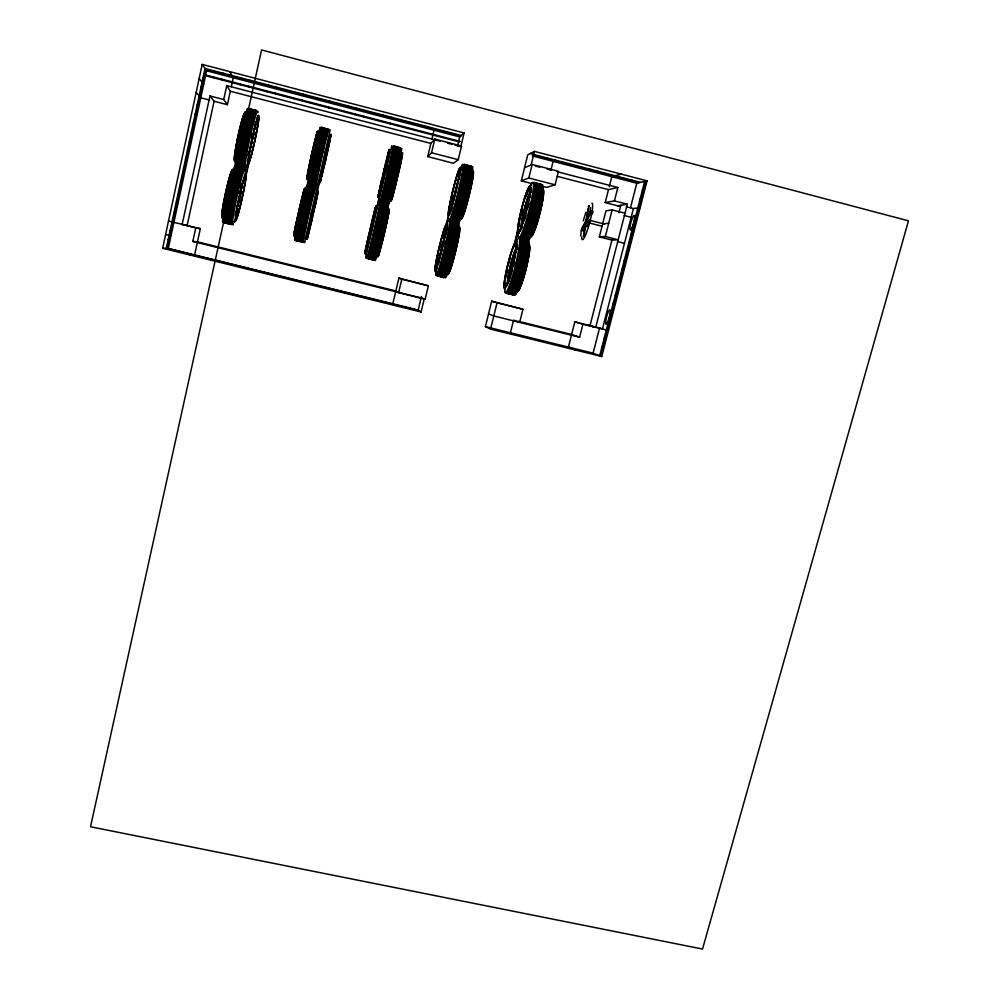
<?xml version="1.0" encoding="UTF-8"?>
<svg xmlns="http://www.w3.org/2000/svg" width="999" height="999" viewBox="0 0 999 999"><rect width="100%" height="100%" fill="white"/><g stroke="black" fill="none" stroke-linecap="round" stroke-linejoin="round"><path stroke-width="1.5" d="M380.107 203.634L380.119 202.909M378.509 253.946L378.509 254.683L382.929 238.524M378.796 201.286L378.783 201.998L391.933 145.829L391.433 147.278M378.933 198.764L378.946 198.139M337.512 110.127L337.537 109.403M338.848 104.271L338.886 103.496M580.731 235.901L581.418 229.483M299.138 240.172L299.076 241.171L299.438 240.284M300.137 241.433L300.2 240.434M304.158 191.009L304.22 190.047L303.359 192.557M366.071 251.748L366.121 251.011M365.759 257.018L365.696 257.979L378.696 202.385L378.271 203.559M365.896 253.933L365.834 254.782L366.171 253.946M307.155 177.148L307.23 176.136M302.56 242.382L303.221 238.224M302.934 242.482L303.596 238.324M306.468 238.062L306.381 238.936L306.668 238.174M311.613 186.776L311.813 185.19L310.689 188.699M317.02 134.303L317.232 131.88L311.651 153.684L306.968 177.785M346.291 112.425L346.353 111.701M307.605 237.325L307.517 238.162L315.534 203.796M307.692 236.139L307.605 236.938L308.429 234.166M312.749 186.726L313.087 183.804M347.627 106.556L347.702 105.807M314.31 184.116L311.9 193.544M314.485 185.802L314.697 184.216M315.397 186.039L316.183 181.331M315.771 186.139L316.558 181.431M317.17 192.095L317.307 191.034M324.5 130.095L324.687 128.571L318.019 155.032L311.9 184.803L312.2 184.166M317.857 193.294L318.069 191.059L315.921 199.3M319.368 181.456L319.48 182.018M325.637 130.057L325.836 128.521L324.825 131.556M320.604 179.545L320.379 181.781L321.166 179.221M328.072 131.019L328.346 129.171L326.311 136.314M328.459 131.119L328.733 129.271L326.698 136.413M330.095 135.464L330.07 134.528M325.387 157.293L330.507 136.576L329.807 138.749M330.781 136.663L331.044 134.191L327.934 146.329M355.045 114.71L355.169 113.998M587.437 226.573L588.411 220.667M589.398 214.76L590.621 207.38M592.469 213.861L592.931 211.051M303.821 192.345L304.245 189.835M356.393 108.854L356.518 108.117M583.354 236.563L588.024 208.554M584.203 234.977L589.123 205.457L588.274 207.08M316.633 135.852L317.108 133.129L316.358 135.265M299.625 237.325L299.001 241.496L299.375 240.597M379.657 206.219L380.194 202.585L379.745 203.771M380.482 203.734L367.932 257.355M300.699 237.6L300.062 241.758L300.424 240.859M388.411 153.896L388.798 150.399L387.637 155.245M301.723 241.146L303.209 233.479M313.012 184.116L313.649 180.694M378.796 196.091L379.17 194.018M314.235 184.428L315.834 176.236M314.623 184.528L316.221 176.323M365.734 251.935L366.146 249.688M365.834 248.539L365.384 251.398L365.671 250.649M308.104 233.903L307.068 239.285L309.278 230.794M316.97 196.728L317.532 193.419L316.758 195.954M317.395 195.779L317.944 192.12M321.066 177.098L319.93 182.917L325.761 160.002M294.305 231.531L304.308 188.811M329.845 140.31L330.869 135.489L330.232 137.712M295.192 228.197L293.893 234.753L294.205 234.041M401.086 160.564L401.71 157.33M307.642 173.664L308.129 171.166M299.563 237.612L300.524 232.804M300.637 237.874L301.598 233.079M302.822 233.391L301.273 242.058L301.636 241.159M313.586 180.969L314.61 175.911M303.147 238.511L304.133 233.716M303.534 238.599L304.508 233.803M393.007 149.213L381.581 198.002M316.109 181.618L317.145 176.561M316.496 181.706L317.532 176.661M307.18 234.315L307.704 231.718M378.783 210.514L379.732 205.931M307.617 235.939L308.828 230.369M308.042 234.965L309.84 226.398M320.155 177.397L320.716 174.663M316.121 198.114L316.633 195.592M374.425 214.123L375.499 208.142L375.174 209.028M379.52 189.573L378.484 195.342L378.833 194.393M388.486 152.772L386.8 161.501M387.749 157.13L389.26 149.263L378.034 196.478L381.618 183.629M295.417 227.01L296.141 223.551M308.366 169.917L309.116 166.321M308.753 170.866L309.278 168.344M316.233 200.324L317.445 194.743M320.579 179.108L321.828 173.351M329.058 144.106L330.319 138.349M330.257 139.373L327.098 154.046M366.146 245.929L364.935 252.522L365.234 251.736M300.462 233.042L301.76 226.923M301.536 233.304L302.834 227.185M314.548 176.136L315.896 169.805M302.772 233.616L305.569 220.642M303.147 233.716L304.458 227.597M315.784 176.448L317.133 170.117M304.071 233.941L310.227 206.219M316.171 176.548L317.52 170.217M304.458 234.041L305.756 227.922M317.095 176.786L318.444 170.454M317.47 176.885L318.831 170.554M387.075 220.454L388.661 211.476L388.286 212.362M400.774 162.025L392.045 197.765M308.416 232.018L309.815 225.774M189.872 254.995L194.618 254.92L200.337 228.709L195.779 227.872L192.819 241.446L424.263 298.751L421.091 311.975L162.65 248.276L202.198 64.411L464.098 132.967L460.814 146.603L461.526 146.016L434.815 139.048L430.869 143.431L427.747 156.606L453.409 163.262L458.241 159.69L461.526 146.016M205.02 68.494L166.271 248.364L419.23 310.739L167.12 248.401L205.682 69.455L460.639 136.101M162.65 248.276L168.294 248.426L206.606 70.792L202.198 64.411M296.378 222.39L301.061 201.661M309.365 165.122L313.174 148.077M321.441 174.962L322.864 168.581M316.633 198.726L311.451 221.915M321.815 174.213L324.063 163.099M315.572 204.395L316.608 199.575M328.147 145.679L328.683 143.182M328.034 148.851L329.445 142.557M377.56 216.234L378.846 210.277M195.779 227.872L182.155 224.488L209.965 95.966L223.726 99.538L227.385 104.695L230.319 91.246L226.761 85.602L223.726 99.538M209.965 95.966L214.098 101.249L187.163 225.424L182.155 224.488M301.723 227.085L306.606 205.307M366.109 246.79L373.951 213.262M367.495 240.759L364.835 253.721L366.296 248.476M373.451 218.581L376.049 205.782L374.525 211.326M374.712 215.759L375.212 213.411M388.199 155.332L384.303 172.427M231.306 86.751L233.267 77.76L229.795 71.641M302.797 227.347L307.68 205.582M315.859 169.955L317.432 162.762M304.021 227.66L308.916 205.894M304.408 227.76L305.956 220.742M317.095 170.267L318.669 163.087M317.482 170.367L319.056 163.187M305.332 227.984L306.855 221.054M305.719 228.084L307.267 221.066M318.406 170.604L323.376 148.514M318.793 170.704L323.763 148.614M223.664 222.065L90.534 826.772L702.522 949.05L908.466 220.829L261.563 49.95L248.476 109.353M309.515 226.923L310.989 220.417M322.577 169.68L326.835 150.787M328.309 147.815L324.163 166.196M386.763 221.94L384.278 232.854M311.713 157.705L312.287 155.145M317.407 162.837L320.816 147.852M318.644 163.149L322.065 148.164M305.931 220.816L309.303 205.994M319.031 163.249L322.452 148.264M372.265 223.826L373.788 217.345M385.614 166.733L386.788 160.802M372.952 223.639L374.2 218.107M377.597 216.059L370.954 244.455M307.242 221.141L312.225 199.5M324.051 159.528L324.625 156.955M310.814 220.991L313.374 209.94M311.089 220.754L317.982 192.283M324.176 163.386L326.348 153.858M325.587 160.027L326.998 153.771M367.17 241.92L368.643 235.627M380.132 186.501L382.892 174.613M381.606 180.145L377.934 197.702L379.495 192.008M308.529 213.624L311.85 199.4M325.062 152.847L325.674 150.225M311.039 214.323L311.638 211.713M312.287 214.698L313.711 208.329M363.798 116.995L363.961 116.296M365.147 111.139L365.322 110.414M368.456 236.251L369.917 230.12M368.107 241.633L375.599 206.918L373.601 214.011M384.165 172.315L385.552 166.309M371.016 229.458L372.477 223.164M372.615 225.899L373.189 223.401M385.602 172.577L387.113 166.046M310.102 227.597L311.551 221.266M306.593 205.407L308.216 198.489M320.804 147.964L322.427 141.059M307.667 205.682L309.303 198.751M322.04 148.277L323.664 141.383M308.903 205.994L310.539 199.063M322.427 148.376L324.051 141.483M309.29 206.081L310.914 199.163M323.364 148.614L324.987 141.721M323.751 148.714L325.374 141.821M313.062 208.516L314.373 202.972M326.698 151.561L329.383 140.135M313.599 209.003L315.085 202.485M322.39 171.066L323.651 165.684M322.827 171.853L324.288 165.459M369.867 230.157L372.702 218.269M382.817 174.725L384.29 168.506M382.717 178.396L384.94 169.143M369.393 235.427L370.804 229.433M382.867 178.709L384.378 172.303M313.486 146.766L314.111 144.156M383.266 237.1L383.941 234.266M392.794 303.783L398.901 278.097L428.371 285.814L425.149 299.2L398.626 292.632L395.841 290.959L197.465 241.82L192.819 241.446M431.918 139.023L434.003 130.22M427.747 156.606L431.556 152.76L434.815 139.048M398.626 292.632L401.823 279.208L398.901 278.097M421.091 311.975L418.194 310.04L421.453 296.478M457.617 145.717L459.727 136.938L464.098 132.967M314.835 203.746L316.283 197.552M321.666 176.636L323.089 170.579M309.091 229.171L309.653 226.86M308.928 232.467L310.339 226.411M384.215 168.993L385.714 162.6M382.942 178.197L380.107 189.947M369.618 235.177L366.845 245.791M310.889 199.338L312.325 193.394M324.95 141.908L326.373 136.051M325.337 142.008L326.748 136.151M311.813 199.575L313.249 193.631M312.2 199.675L313.636 193.731M328.047 143.194L328.609 140.896M308.192 198.664L309.64 192.72M322.39 141.246L323.813 135.389M309.265 198.926L310.714 192.982M323.626 141.571L325.05 135.714M324.013 141.671L325.437 135.814M310.502 199.238L311.95 193.307M392.794 179.733L392.07 182.63L392.832 179.72M531.743 183.554L521.341 180.856L527.772 154.72L534.44 151.386L647.077 180.869L601.773 356.518L490.546 329.096L485.414 326.611L491.683 301.174L522.939 309.253L519.667 322.377L513.586 320.117L510.427 332.779M490.546 329.096L497.04 302.809L491.683 301.174M531.106 164.91L534.44 151.386M521.341 180.856L528.821 178.009L532.167 164.435L558.466 171.291L555.082 184.827L546.615 187.4L543.643 186.638M314.423 142.845L316.071 136.339M315.696 140.572L316.296 138.162M301.373 200.337L302.11 197.377M385.514 163.661L387 157.417M372.49 219.38L374.975 209.34M550.936 170.042L553.109 161.338M368.331 240.472L365.846 250.512M322.04 174.887L320.467 180.544M307.38 234.815L306.181 239.223M369.48 250.312L370.979 244.293M371.441 242.857L372.028 240.334M608.478 330.532L574.837 321.865L568.419 347.078L576.286 350.237M605.207 202.585L608.503 189.648L617.844 187.512L614.435 200.899L605.207 202.585L620.454 206.543M609.24 186.763L611.8 176.686L621.278 174.113M599.338 236.875L605.332 236.513L618.194 239.81L611.925 240.097L599.338 236.875L602.285 225.324M312.275 193.644L314.473 185.864M313.199 193.868L315.384 186.101M313.586 193.968L315.759 186.201M488.536 313.911L493.793 315.971L579.607 337.212L582.941 324.176L574.837 321.865M605.332 236.513L612.125 209.902L625.012 213.237M611.925 240.097L589.984 325.724L602.472 328.833L633.416 208.566L640.197 207.58M618.955 212.637L620.829 205.307M582.941 324.176L595.729 327.347L627.322 204.233L614.435 200.899M325 135.964L327.048 128.834M310.664 193.232L311.825 188.674M325.387 136.064L327.435 128.933M386.675 158.978L388.074 153.284M601.773 356.518L593.094 353.171L599.562 328.009M630.519 207.617L636.788 183.217L647.077 180.869M599.7 355.706L644.617 181.431M601.036 356.231L646.216 181.069M323.763 135.652L324.887 131.256M309.59 192.957L310.751 188.411M379.046 194.018L380.444 188.336M365.884 249.45L367.195 245.005M366.645 249.638L367.282 247.203M302.485 195.891L303.072 193.669M307.58 175.762L308.179 173.489M369.518 250.087L367.108 258.504M583.279 220.879L585.851 212.325M380.719 201.024L381.293 199.013M311.763 188.973L312.562 186.114M373.888 113.424L374.101 112.712M372.54 119.268L372.739 118.581M388.336 152.735L388.736 152.023M389.535 150.849L389.985 150.037M378.783 196.666L379.145 195.667M378.708 197.715L379.083 196.678M375.936 209.053L376.261 208.154M382.617 115.709L382.879 115.01M381.256 121.541L381.506 120.879M304.782 241.783L304.433 242.682L317.195 186.726M365.684 252.71L365.996 251.923M302.073 240.946L301.348 241.746M391.333 117.982L391.633 117.295M317.57 185.702L317.282 186.351L330.169 129.82M389.972 123.814L390.272 123.164M315.01 187.075L315.309 186.426M314.098 186.85L314.398 186.189M313.711 186.751L314.011 186.101M313.199 184.753L312.487 186.438M312.962 185.077L313.261 184.428M311.426 186.164L311.738 185.514M400.037 120.267L400.387 119.58M398.676 126.086L399.013 125.437M583.204 231.343L586.051 225.961M588.186 221.928L589.622 219.231M408.728 122.54L409.128 121.866M407.367 128.359L407.742 127.722M417.407 124.8L417.844 124.151M426.086 127.073L426.561 126.423M434.74 129.333L435.264 128.709M234.203 222.14L235.227 221.353A28.696 1.811 -77.6 0 0 237.687 212.987M537.674 156.244L538.723 155.757M524.55 167.807L532.167 164.435M546.178 158.466L547.265 157.992M554.67 160.689L555.794 160.227M563.149 162.899L564.31 162.45M571.615 165.122L572.827 164.673M580.069 167.333L581.318 166.895M588.511 169.53L589.81 169.118M596.94 171.741L598.276 171.328M605.369 173.938L606.743 173.551M622.177 178.334L623.626 177.959M630.556 180.532L632.055 180.17M642.332 190.285L643.918 189.96M640.059 199.113L641.633 198.838M617.694 205.819L627.322 204.233M612.125 209.902L605.968 210.851L602.647 223.876L608.728 223.227M635.514 216.733L637.062 216.558M373.614 250.699L374.75 250.599M633.254 225.524L634.777 225.387M630.993 234.303L632.504 234.216M201.773 257.13L202.435 257.118M628.733 243.069L630.232 243.019M626.473 251.81L627.971 251.81M184.053 252.759L184.803 252.759M175.175 250.574L175.974 250.587M624.225 260.552L625.699 260.589M621.977 269.268L623.438 269.355M168.182 239.51L169.018 239.573M619.73 277.972L621.191 278.109M165.559 234.703L171.129 235.302M617.494 286.663L618.93 286.838M170.092 230.644L170.916 230.757M615.259 295.342L616.683 295.567M613.024 304.008L614.435 304.27M168.494 221.091L200.337 228.709M610.789 312.662L612.2 312.962M168.294 248.426L418.194 310.04M485.414 326.611L593.094 353.171M608.566 321.303L609.964 321.641M401.823 279.208L428.371 285.814M497.04 302.809L522.939 309.253M518.044 321.216L571.615 334.49L579.607 337.212M173.926 212.862L174.725 213.062M591.108 220.654L604.557 224.113M590.397 223.252L602.347 226.323M617.507 241.521L624.475 243.319M431.556 152.76L458.241 159.69M528.821 178.009L555.082 184.827M626.423 206.756L633.416 208.566M209.653 100.1L200.774 97.802L196.179 92.383M214.098 101.249L227.385 104.695M624.163 215.559L631.156 217.357M226.761 85.602L440.159 141.209M447.54 143.132L451.96 144.293M454.92 145.055L459.34 146.216M535.464 166.046L539.822 167.183M547.09 169.081L551.448 170.217M557.255 171.728L617.844 187.512M230.319 91.246L430.869 143.431M557.38 176.348L608.503 189.648M205.032 68.494L461.288 135.514M530.157 153.521L640.471 182.367M533.429 155.132L638.935 182.717M206.606 70.792L459.727 136.938M532.242 155.894L636.788 183.217M587.212 324.937L595.729 327.347M175.836 203.946L176.636 204.196M604.12 338.536L605.494 338.961M601.91 347.128L603.271 347.602M177.76 195.017L178.559 195.317M179.695 186.076L180.469 186.413M181.618 177.123L182.392 177.51M424.263 298.751L425.149 299.2M183.554 168.157L184.315 168.581M185.489 159.166L186.239 159.64M187.425 150.162L188.174 150.687M189.373 141.146L190.097 141.721M191.308 132.118L192.033 132.742M436.188 272.627L435.714 271.478M504.982 284.303A28.072 3.072 -76 0 0 504.545 288.686L504.982 289.822M193.257 123.077L193.981 123.739M195.217 114.023L195.916 114.735M197.165 104.945L197.864 105.707M201.086 86.751L201.761 87.612M199.176 78.421L203.684 84.316M203.047 77.635L203.721 78.534M212.75 76.823L213.374 77.735M214.036 70.854L214.648 71.791M221.741 79.171L222.315 80.07M223.039 73.214L223.601 74.138M230.732 81.518L231.256 82.405M239.698 83.866L240.172 84.728M241.009 77.91L241.471 78.809M248.651 86.201L249.088 87.063M249.962 80.245L250.387 81.144M257.605 88.536L257.992 89.373M258.916 82.592L259.29 83.466M266.533 90.872L266.87 91.696M267.844 84.927L268.182 85.789M275.449 93.194L275.749 94.018M276.773 87.263L277.06 88.112M284.365 95.517L284.603 96.329M285.689 89.585L285.926 90.434M293.256 97.84L293.456 98.639M294.58 91.92L294.78 92.745M302.135 100.162L302.297 100.936M303.471 94.243L303.621 95.055M311.001 102.472L311.114 103.247M312.337 96.566L312.437 97.365M319.867 104.783L319.93 105.544M321.203 98.876L321.253 99.663M328.708 107.093L328.721 107.842M330.045 101.186L330.057 101.973M591.858 203.109A18.906 2.772 -75.3 0 1 589.934 221.703L588.598 226.473A18.906 2.772 -75.3 0 1 581.655 237.038M245.429 176.623A112.4 6.543 -77.6 0 1 245.929 174.313M246.191 173.152A112.4 6.543 -77.6 0 1 246.953 169.68M247.203 168.531A112.4 6.543 -77.6 0 1 248.501 162.75M245.329 179.083A113.212 6.556 -77.6 0 1 250.512 155.819M234.615 222.053A29.67 1.886 -77.6 0 0 235.489 219.28A23.676 1.486 -77.6 0 1 235.052 220.03M247.752 163.736A25.012 1.561 -77.7 0 1 247.228 164.211M257.642 121.878A23.951 1.498 -77.7 0 1 257.205 124.738M255.781 132.63A23.951 1.498 -77.7 0 1 255.207 135.552M247.615 163.237A23.951 1.498 -77.7 0 1 247.465 162.1M248.252 155.407A23.951 1.498 -77.7 0 1 248.651 152.972M257.48 116.821A23.951 1.498 -77.7 0 1 257.942 116.533M247.69 162.175A22.902 1.436 -77.7 0 1 247.54 161.076M257.118 117.795A22.902 1.436 -77.7 0 1 257.555 117.532M246.89 165.01A29.221 1.848 -77.7 0 1 249.313 141.171A29.221 1.848 -77.7 0 1 258.004 112.7M256.418 110.527A29.383 1.886 -77.8 0 0 248.576 137.088A29.383 1.886 -77.8 0 0 243.768 167.82A29.046 1.873 -77.6 0 0 235.752 195.192A29.046 1.873 -77.6 0 0 231.231 224.575M244.455 166.92A29.046 1.861 -77.8 0 1 243.756 164.173M243.881 162.912A29.046 1.861 -77.8 0 1 248.589 137.15A29.046 1.861 -77.8 0 1 254.807 113.424M255.781 111.176A29.046 1.861 -77.8 0 1 256.343 110.852M255.394 111.076A29.046 1.873 -77.8 0 1 256.094 112.375M244.068 166.821A29.046 1.873 -77.8 0 1 243.369 164.073M243.494 162.812A29.046 1.873 -77.8 0 1 248.202 137.05A29.046 1.873 -77.8 0 1 254.42 113.324M243.381 167.72A29.396 1.898 -77.8 0 1 249.026 133.267A29.396 1.898 -77.8 0 1 256.169 112.063M243.082 166.908A29.396 1.911 -77.8 0 1 246.441 140.484A29.396 1.911 -77.8 0 1 255.107 110.177M243.157 166.583A29.058 1.886 -77.8 0 1 244.98 147.79A29.058 1.886 -77.8 0 1 253.484 113.087M254.458 110.827A29.058 1.886 -77.8 0 1 255.032 110.514M242.769 166.496A29.058 1.898 -77.8 0 1 244.593 147.69A29.058 1.898 -77.8 0 1 253.097 112.987M254.071 110.727A29.058 1.898 -77.8 0 1 254.645 110.414M242.707 166.808A29.396 1.923 -77.8 0 1 246.865 136.626A29.396 1.923 -77.8 0 1 254.87 111.726M241.483 166.496A29.396 1.936 -77.8 0 1 244.792 140.06A29.396 1.936 -77.8 0 1 253.484 109.765M241.546 166.184A29.058 1.923 -77.8 0 1 244.817 140.047A29.058 1.923 -77.8 0 1 253.409 110.09M239.835 166.471A29.058 1.936 -77.8 0 1 244.518 136.064A29.058 1.936 -77.8 0 1 252.335 109.815M240.409 166.234A29.396 1.961 -77.8 0 1 243.694 139.773A29.396 1.961 -77.8 0 1 252.41 109.478M239.186 165.921A29.408 1.986 -77.8 0 1 242.445 139.46A29.408 1.986 -77.8 0 1 251.174 109.166M239.248 165.597A29.058 1.961 -77.8 0 1 240.984 146.778A29.058 1.961 -77.8 0 1 249.513 112.05M250.512 109.803A29.058 1.961 -77.8 0 1 251.099 109.49M238.873 165.497A29.058 1.973 -77.8 0 1 240.597 146.666A29.058 1.973 -77.8 0 1 249.126 111.95M250.112 109.703A29.058 1.973 -77.8 0 1 250.712 109.39M238.798 165.822A29.408 1.986 -77.8 0 1 242.857 135.589A29.408 1.986 -77.8 0 1 250.949 110.714M237.887 165.584A29.408 2.01 -77.8 0 1 241.109 139.111A29.408 2.01 -77.8 0 1 249.862 108.829M237.949 165.26A29.071 1.986 -77.8 0 1 237.3 165.822M237.287 161.226A29.071 1.986 -77.8 0 1 241.92 135.439A29.071 1.986 -77.8 0 1 248.189 111.713M249.188 109.465A29.071 1.986 -77.8 0 1 249.787 109.153M249.475 108.716A29.408 2.01 -77.8 0 0 241.521 135.277A29.071 1.998 -77.8 0 0 236.9 161.139M236.051 164.947A29.246 2.035 -77.8 0 1 239.211 138.611A29.246 2.035 -77.8 0 1 247.939 108.504M235.04 160.677A25.212 1.773 -77.8 0 1 237.725 137.949A25.212 1.773 -77.8 0 1 245.279 111.988M235.09 159.465A23.976 1.698 -77.8 0 1 237.65 137.837A23.976 1.698 -77.8 0 1 244.83 113.149M235.502 158.341A22.752 1.611 -77.8 0 1 235.252 152.685M235.464 151.286A22.752 1.611 -77.8 0 1 236.263 146.416M236.501 145.08A22.752 1.611 -77.8 0 1 238.224 136.451M238.549 134.977A22.752 1.611 -77.8 0 1 243.144 117.333M243.469 116.421A22.752 1.611 -77.8 0 1 244.256 114.66M235.314 160.102A23.976 1.686 -77.8 0 1 235.289 156.269M239.073 135.04A23.976 1.686 -77.8 0 1 240.122 130.432M235.24 161.164A25.037 1.761 -77.8 0 1 235.215 157.18M244.58 114.573A25.037 1.761 -77.8 0 1 245.454 112.625M247.802 111.613A29.071 1.998 -77.8 0 0 241.533 135.34A29.408 2.01 -77.8 0 0 236.85 166.059A29.058 2.01 -77.7 0 0 227.934 197.115A29.058 2.01 -77.7 0 0 225.05 222.028M248.801 109.366A29.071 1.998 -77.8 0 1 249.4 109.053M251.149 136.613A25.986 1.636 -77.7 0 1 251.76 133.941M255.519 121.828A19.218 1.224 -77.7 0 1 249.375 152.485M249.051 153.609A19.218 1.224 -77.7 0 1 248.202 156.319M249.388 151.673A18.032 1.149 -77.7 0 0 254.533 128.059A18.107 1.149 -77.7 0 1 248.314 155.345A18.032 1.149 -77.7 0 0 249.088 152.722M234.59 221.116A25.687 1.623 -77.6 0 1 234.003 221.828M245.279 173.814A23.676 1.486 -77.6 0 1 245.23 177.472M242.745 191.845A23.676 1.486 -77.6 0 1 242.133 194.793M241.483 197.777A23.676 1.486 -77.6 0 1 240.135 203.646M238.786 209.066A23.676 1.486 -77.6 0 1 238.137 211.501M237.525 213.686A23.676 1.486 -77.6 0 1 236.438 217.208M235.165 215.559A23.676 1.486 -77.6 0 1 235.552 212.874M233.404 223.951A28.871 1.836 -77.6 0 1 237.824 193.119A28.871 1.836 -77.6 0 1 245.267 171.678M230.844 224.475A29.046 1.886 -77.6 0 1 235.364 195.092A29.046 1.886 -77.6 0 1 243.369 167.782M230.607 223.426A29.046 1.898 -77.6 0 1 234.428 194.842A29.046 1.898 -77.6 0 1 242.645 168.906M229.995 223.926A28.709 1.886 -77.6 0 1 229.733 222.839M229.92 219.892A28.709 1.886 -77.6 0 1 236.114 187.637A28.709 1.886 -77.6 0 1 242.37 167.869M230.294 223.014A28.709 1.886 -77.6 0 1 229.358 222.74M229.533 219.805A28.709 1.886 -77.6 0 1 235.727 187.537A28.709 1.886 -77.6 0 1 241.983 167.77M230.232 223.326A29.046 1.911 -77.6 0 1 234.041 194.743A29.046 1.911 -77.6 0 1 242.27 168.806M229.008 223.027A29.046 1.936 -77.6 0 1 232.792 194.43A29.046 1.936 -77.6 0 1 241.046 168.494M228.384 223.526A28.721 1.911 -77.6 0 1 233.629 190.809A28.721 1.911 -77.6 0 1 240.971 168.806M228.009 222.44A28.721 1.936 -77.6 0 1 231.718 194.168A29.058 1.948 -77.6 0 1 239.972 168.219M239.897 168.531A28.721 1.936 -77.6 0 0 231.718 194.168A29.058 1.948 -77.6 0 0 227.947 222.752M226.024 223.277A29.058 1.973 -77.7 0 1 231.281 190.16A29.058 1.973 -77.7 0 1 238.749 167.907M226.099 222.952A28.721 1.948 -77.7 0 1 225.811 221.853M225.974 218.906A28.721 1.948 -77.7 0 1 232.13 186.638A28.721 1.948 -77.7 0 1 238.449 166.87M226.398 222.04A28.721 1.961 -77.7 0 1 225.424 221.766M225.587 218.818A28.721 1.961 -77.7 0 1 231.743 186.538A28.721 1.961 -77.7 0 1 238.062 166.771M226.336 222.352A29.058 1.986 -77.7 0 1 230.057 193.731A29.058 1.986 -77.7 0 1 238.361 167.807M225.424 222.128A29.058 1.998 -77.7 0 1 229.121 193.506A29.058 1.998 -77.7 0 1 237.45 167.582M225.487 221.815A28.721 1.973 -77.7 0 1 227.597 200.824A28.721 1.973 -77.7 0 1 236.488 167.108M225.112 221.716A28.721 1.986 -77.7 0 1 227.21 200.724A28.721 1.986 -77.7 0 1 236.101 167.008M223.601 221.503A28.896 2.023 -77.7 0 1 226.436 196.716A28.896 2.023 -77.7 0 1 235.314 165.896M222.577 217.32A24.913 1.773 -77.7 0 1 225.674 192.745A24.913 1.773 -77.7 0 1 232.867 170.517M222.04 216.771A23.701 1.686 -77.7 0 1 225.562 192.757A23.701 1.686 -77.7 0 1 232.218 170.504M231.606 172.203A22.477 1.598 -77.7 0 1 232.33 172.777M222.477 211.363A22.477 1.598 -77.7 0 1 223.164 206.568M223.576 204.108A22.477 1.598 -77.7 0 1 224.325 200.087M224.6 198.689A22.477 1.598 -77.7 0 1 227.135 187.175M227.472 185.802A22.477 1.598 -77.7 0 1 228.134 183.142M228.459 181.893A22.477 1.598 -77.7 0 1 230.781 174.151M231.231 220.23A28.709 1.861 -77.6 0 1 236.601 191.558A28.709 1.861 -77.6 0 1 243.057 168.781M230.844 220.13A28.709 1.861 -77.6 0 1 236.214 191.458A28.709 1.861 -77.6 0 1 242.67 168.681M225.05 199.113A23.701 1.673 -77.7 0 1 226.336 193.007M227.722 186.963A23.701 1.673 -77.7 0 1 229.121 181.393M245.342 172.752A24.713 1.561 -77.6 0 1 245.292 176.586M239.136 193.519A24.713 1.561 -77.6 0 1 239.723 190.984M240.384 188.249A24.713 1.561 -77.6 0 1 241.471 183.953M232.792 170.217A24.738 1.748 -77.7 0 1 233.366 169.718M233.441 169.393A25.712 1.811 -77.7 0 1 234.028 168.881M237.487 212.924A22.627 1.424 -77.6 0 1 236.438 216.284M244.405 175.275A22.627 1.424 -77.6 0 1 244.892 174.8M242.757 180.944A18.993 1.211 -77.6 0 1 236.576 210.052M241.995 184.79A17.82 1.136 -77.6 0 1 236.601 209.191M242.045 184.753A17.895 1.149 -77.6 0 1 236.626 209.266M317.232 189.985A111.788 1.848 -77.2 0 1 317.757 187.687M318.544 184.253A111.788 1.848 -77.2 0 1 319.33 180.807M307.667 185.09A112.687 2.522 -77.2 0 1 308.192 182.767M317.42 191.246A112.587 1.823 -77.2 0 1 319.792 180.831M312.138 184.478A29.221 0.624 -77.3 0 1 318.044 154.92A29.221 0.624 -77.3 0 1 324.575 129.783M323.539 127.922A29.221 0.649 -77.3 0 0 316.795 154.62A29.221 0.649 -77.3 0 0 310.602 184.827A28.884 0.649 -77.2 0 0 302.847 215.984A28.884 0.649 -77.2 0 0 298.164 240.297M310.227 184.728A29.221 0.662 -77.3 0 1 316.408 154.52A28.884 0.649 -77.3 0 1 322.14 130.857M323.164 127.822A29.221 0.662 -77.3 0 0 316.408 154.52A28.884 0.649 -77.3 0 0 310.964 180.007M310.377 181.331A29.233 0.674 -77.3 0 1 314.648 157.954A29.233 0.674 -77.3 0 1 322.065 129.133M309.702 183.529A28.896 0.662 -77.3 0 1 309.815 181.006M310.04 179.77A28.896 0.662 -77.3 0 1 317.145 147.065A28.896 0.662 -77.3 0 1 322.165 127.922M310.052 180.956A28.896 0.674 -77.3 0 1 309.116 182.792M309.665 179.67A28.896 0.674 -77.3 0 1 316.758 146.965A28.896 0.674 -77.3 0 1 321.79 127.822M309.99 181.244A29.233 0.674 -77.3 0 1 314.26 157.854A29.233 0.674 -77.3 0 1 321.69 129.033M307.829 183.217A29.058 0.699 -77.3 0 1 313.599 153.784A29.058 0.699 -77.3 0 1 320.179 128.809M306.905 178.983A25.062 0.637 -77.3 0 1 311.838 153.596A25.062 0.637 -77.3 0 1 317.545 132.043M311.351 180.107A28.884 0.637 -77.3 0 1 316.795 154.67A28.884 0.637 -77.3 0 1 322.515 130.956M323.201 128.646A28.884 0.637 -77.3 0 1 323.464 128.259M322.827 128.546A28.884 0.649 -77.3 0 1 323.089 128.159M298.239 239.985A28.546 0.637 -77.2 0 1 297.927 239.872M298.414 237.025A28.546 0.637 -77.2 0 1 303.684 212.362A28.546 0.637 -77.2 0 1 309.465 188.386M310.202 185.851A28.546 0.637 -77.2 0 1 310.514 185.202M297.852 239.885A28.546 0.649 -77.2 0 1 297.54 239.772M298.027 236.925A28.546 0.649 -77.2 0 1 303.296 212.263A28.546 0.649 -77.2 0 1 309.078 188.287M309.815 185.752A28.546 0.649 -77.2 0 1 310.14 185.115M297.789 240.197A28.884 0.649 -77.2 0 1 302.472 215.884A28.884 0.649 -77.2 0 1 310.214 184.79M296.878 239.972A28.884 0.674 -77.2 0 1 302.372 211.963A28.559 0.662 -77.2 0 1 308.167 188.049M309.19 185.826A28.884 0.674 -77.2 0 0 302.372 211.963A28.559 0.662 -77.2 0 0 297.115 236.701M296.953 239.66A28.559 0.662 -77.2 0 1 296.628 239.548A28.559 0.674 -77.2 0 1 296.253 239.448M308.903 185.527A28.559 0.662 -77.2 0 1 309.228 184.877M296.728 236.601A28.559 0.674 -77.2 0 1 301.973 211.938A28.559 0.674 -77.2 0 1 307.779 187.962M308.516 185.427A28.559 0.674 -77.2 0 1 308.841 184.778M296.503 239.885A28.884 0.674 -77.2 0 1 301.985 211.875A28.884 0.674 -77.2 0 1 308.816 185.727M295.08 239.36A28.721 0.699 -77.2 0 1 300.499 211.501A28.721 0.699 -77.2 0 1 307.305 185.514M294.143 235.215A24.763 0.637 -77.2 0 1 298.776 211.176A24.763 0.637 -77.2 0 1 304.683 188.749M294.817 237.038A25.562 0.637 -77.2 0 1 294.855 236.114M299.95 211.526A25.562 0.637 -77.2 0 1 301.161 206.269M305.831 187.787A25.562 0.637 -77.2 0 1 306.131 187.2M373.926 250.262A1.761 1.061 16 0 1 374.8 250.337M379.008 199.65A111.276 2.135 -76.8 0 1 378.471 201.923M378.209 203.072A111.276 2.135 -76.8 0 1 377.672 205.357M378.633 199.488A112.075 2.123 -76.8 0 1 377.297 205.245M388.798 203.284A111.988 2.81 -76.7 0 1 388.249 205.594M400.562 159.815A24.713 0.674 -76.7 0 1 400.05 162.238M390.422 200.699A24.713 0.674 -76.7 0 1 390.384 200.087M401.935 155.07A23.664 0.662 -76.7 0 1 397.927 175.787A23.664 0.662 -76.7 0 1 391.521 199.338M392.045 196.254A23.664 0.662 -76.7 0 1 392.52 193.806A23.664 0.649 -76.7 0 1 391.97 196.254M402.01 153.896A24.888 0.687 -76.7 0 1 397.053 178.821A24.888 0.687 -76.7 0 1 391.421 198.239M401.099 149.775A28.871 0.774 -76.7 0 1 396.178 175A28.871 0.774 -76.7 0 1 388.424 203.734M400.212 147.802A29.046 0.749 -76.7 0 1 393.831 178.309A29.046 0.749 -76.7 0 1 386.938 203.521M399.85 150.986A28.709 0.737 -76.7 0 1 394.106 177.135A28.709 0.737 -76.7 0 1 387.762 201.948M387.512 202.747A28.709 0.737 -76.7 0 1 387.013 203.209M400.137 148.127A28.709 0.737 -76.7 0 1 400.224 148.601M399.762 148.027A28.709 0.737 -76.7 0 1 395.429 169.73A28.709 0.737 -76.7 0 1 387.387 201.848M387.137 202.66A28.709 0.737 -76.7 0 1 386.638 203.109M399.837 147.702A29.046 0.737 -76.7 0 1 393.444 178.209A29.046 0.737 -76.7 0 1 386.563 203.421M398.401 148.913A29.046 0.724 -76.7 0 1 394.255 170.629A29.046 0.724 -76.7 0 1 385.689 203.921M398.027 148.814A29.046 0.724 -76.7 0 1 393.868 170.529A29.046 0.724 -76.7 0 1 385.314 203.833A28.709 0.712 -76.8 0 1 378.721 235.09A28.709 0.712 -76.8 0 1 372.227 258.791M397.352 147.053A29.046 0.699 -76.7 0 1 390.921 177.56A29.046 0.699 -76.7 0 1 384.103 202.797M397.277 147.39A28.709 0.687 -76.7 0 1 390.921 177.547A28.709 0.687 -76.7 0 1 384.178 202.485M396.216 147.115A28.709 0.674 -76.7 0 1 389.847 177.26A29.046 0.674 -76.7 0 1 383.054 202.535M383.129 202.21A28.709 0.674 -76.7 0 0 389.847 177.26A29.046 0.674 -76.7 0 0 396.291 146.778M394.568 147.927A29.046 0.662 -76.7 0 1 390.347 169.618A29.046 0.662 -76.7 0 1 381.855 202.947M394.193 147.827A29.058 0.649 -76.7 0 1 389.96 169.518A29.058 0.649 -76.7 0 1 381.481 202.859A28.721 0.649 -76.8 0 1 374.837 234.103A28.721 0.649 -76.8 0 1 368.431 257.842M393.806 146.141A29.058 0.637 -76.8 0 1 388.186 172.964A28.721 0.624 -76.8 0 1 381.968 198.102M393.381 149.313A28.721 0.624 -76.8 0 1 388.161 173.014A29.058 0.637 -76.8 0 1 380.582 202.622A28.721 0.624 -76.8 0 1 374.775 230.245A28.721 0.624 -76.8 0 1 367.482 258.591M381.63 199.3A28.721 0.624 -76.8 0 1 381.094 201.124M393.431 146.041A29.058 0.624 -76.8 0 1 387.799 172.864A29.058 0.624 -76.8 0 1 380.207 202.535M396.566 178.097A23.664 0.649 -76.7 0 1 395.991 180.532M395.691 181.731A23.664 0.649 -76.7 0 1 394.98 184.653M394.28 187.45A23.664 0.649 -76.7 0 1 393.007 192.395M398.564 150.649A28.709 0.712 -76.7 0 1 393.381 174.35A28.709 0.712 -76.7 0 1 387.125 199.413M398.863 147.79A28.709 0.712 -76.7 0 1 398.938 148.277M398.176 150.549A28.709 0.712 -76.7 0 1 392.994 174.251A28.709 0.712 -76.7 0 1 386.738 199.313M398.476 147.702A28.709 0.712 -76.7 0 1 398.564 148.177M394.68 149.65A28.721 0.649 -76.7 0 1 389.473 173.351A28.721 0.649 -76.7 0 1 383.254 198.426M395.005 146.803A28.721 0.649 -76.7 0 1 395.067 147.278M394.305 149.55A28.721 0.637 -76.7 0 1 389.086 173.252A28.721 0.637 -76.7 0 1 382.879 198.326M394.63 146.703A28.721 0.637 -76.7 0 1 394.692 147.178M388.474 209.765A24.426 0.674 -76.7 0 1 388.112 212M380.681 244.705A24.426 0.674 -76.7 0 1 380.02 247.327M377.634 255.869A24.426 0.674 -76.7 0 1 377.285 255.844M387.987 213.699A23.402 0.662 -76.7 0 1 387.799 218.169A23.402 0.662 -76.7 0 1 380.881 247.59A23.402 0.662 -76.7 0 1 378.783 252.847M389.21 209.128A24.6 0.687 -76.7 0 1 383.628 235.876A24.6 0.687 -76.7 0 1 377.972 256.181M388.024 212.662A24.6 0.687 -76.7 0 1 388.798 210.115M387.887 206.006A28.534 0.762 -76.8 0 1 382.729 232.23A28.534 0.762 -76.8 0 1 375.349 259.415M386.476 205.482A28.709 0.749 -76.8 0 1 381.268 231.855A28.709 0.749 -76.8 0 1 373.863 259.203M386.476 207.954A28.372 0.737 -76.8 0 1 378.696 242.507A28.372 0.737 -76.8 0 1 373.938 258.891M386.413 205.794A28.372 0.737 -76.8 0 1 386.9 205.357M386.101 207.867A28.372 0.737 -76.8 0 1 380.856 231.818A28.372 0.737 -76.8 0 1 374.775 256.119M373.951 258.853A28.372 0.737 -76.8 0 1 373.576 258.803M386.039 205.694A28.372 0.737 -76.8 0 1 386.526 205.27M386.101 205.382A28.709 0.737 -76.8 0 1 380.881 231.756A28.709 0.737 -76.8 0 1 373.501 259.116M385.676 203.983A28.709 0.724 -76.8 0 1 379.108 235.177A28.709 0.724 -76.8 0 1 372.602 258.891M385.614 205.032A28.372 0.712 -76.8 0 1 379.945 231.568A28.372 0.712 -76.8 0 1 373.039 258.629M385.239 204.945A28.384 0.712 -76.8 0 1 379.57 231.481A28.384 0.712 -76.8 0 1 372.664 258.541M383.641 204.758A28.709 0.699 -76.8 0 1 378.371 231.131A28.709 0.699 -76.8 0 1 371.041 258.491M384.016 203.908A28.384 0.687 -76.8 0 1 377.51 234.74A28.384 0.687 -76.8 0 1 371.116 258.192M382.517 204.807A28.384 0.662 -76.8 0 1 377.285 230.869A28.709 0.674 -76.8 0 1 369.992 258.242M370.067 257.929A28.384 0.662 -76.8 0 0 377.285 230.869A28.709 0.674 -76.8 0 0 382.592 204.495M381.843 203.009A28.721 0.649 -76.8 0 1 375.212 234.203A28.721 0.649 -76.8 0 1 368.806 257.942M387.974 211.089A23.402 0.649 -76.7 0 1 388.049 212.937M383.741 232.692A23.402 0.649 -76.7 0 1 383.029 235.702M379.707 249.013A23.402 0.649 -76.7 0 1 379.008 251.586M381.331 206.643A28.384 0.649 -76.8 0 1 376.049 230.607A28.384 0.649 -76.8 0 1 370.017 254.92M380.944 206.556A28.384 0.637 -76.8 0 1 375.674 230.519A28.384 0.637 -76.8 0 1 369.642 254.832M384.69 226.024A25.387 0.687 -76.7 0 1 384.103 228.584M388.211 208.067A25.387 0.687 -76.7 0 1 388.249 208.729M449.175 213.911A110.677 6.656 -76.4 0 1 448.364 217.307M448.089 218.444A110.677 6.656 -76.4 0 1 445.904 227.497M448.851 213.736A111.476 6.681 -76.4 0 1 445.554 227.435M458.066 220.929A111.389 7.355 -76.3 0 1 457.517 223.202M472.502 174.6A24.563 1.761 -76.2 0 1 472.127 177.148M469.505 190.172A24.563 1.761 -76.2 0 1 468.918 192.695M465.409 206.144A24.563 1.761 -76.2 0 1 463.886 211.239M461.501 217.682A24.563 1.761 -76.2 0 1 460.801 218.631M472.402 175.499A23.526 1.686 -76.2 0 1 472.052 177.947M468.306 195.542A23.526 1.686 -76.2 0 1 467.157 200.05M465.621 205.694A23.526 1.686 -76.2 0 1 464.872 208.254M463.698 211.963A23.526 1.686 -76.2 0 1 462.874 214.348M461.201 217.67A23.526 1.686 -76.2 0 1 460.901 217.033M472.789 175.699A22.328 1.611 -76.2 0 1 469.155 194.231M468.793 195.654A22.328 1.611 -76.2 0 1 468.069 198.526M467.707 199.937A22.328 1.611 -76.2 0 1 465.184 208.841M464.86 209.915A22.328 1.611 -76.2 0 1 463.648 213.486M462.687 215.784A22.328 1.611 -76.2 0 1 462.05 216.646M472.989 172.19A23.526 1.698 -76.2 0 1 468.706 197.153A23.526 1.698 -76.2 0 1 461.65 217.22M473.089 170.966A24.738 1.786 -76.2 0 1 468.593 197.215A24.738 1.786 -76.2 0 1 461.176 218.306M472.29 166.658A28.696 2.035 -76.2 0 1 467.057 197.09A28.696 2.035 -76.2 0 1 458.479 221.566M470.029 167.47A28.871 2.023 -76.2 0 1 466.508 193.069A28.871 2.023 -76.2 0 1 457.018 221.353M470.816 166.446A28.534 1.998 -76.2 0 1 468.131 185.951A28.534 1.998 -76.2 0 1 459.44 217.844M458.229 220.754A28.534 1.998 -76.2 0 1 457.092 221.041M470.442 166.346A28.534 1.998 -76.2 0 1 467.22 188.212A28.534 1.998 -76.2 0 1 458.216 219.892M457.067 221.741A28.534 1.998 -76.2 0 1 456.73 220.941M470.517 166.021A28.871 2.01 -76.2 0 1 465.222 196.641A28.871 2.01 -76.2 0 1 456.643 221.254M469.63 165.797A28.871 1.998 -76.2 0 1 464.31 196.403A28.871 1.998 -76.2 0 1 455.756 221.029M469.855 169.118A28.546 1.973 -76.2 0 1 465.172 192.807A28.546 1.973 -76.2 0 1 458.166 217.52M456.955 220.429A28.546 1.973 -76.2 0 1 456.168 221.516M469.48 169.018A28.546 1.973 -76.2 0 1 464.797 192.707A28.546 1.973 -76.2 0 1 457.792 217.42M456.593 220.342A28.546 1.973 -76.2 0 1 455.794 221.416M469.168 166.021A28.546 1.973 -76.2 0 1 469.567 166.583M469.255 165.697A28.871 1.998 -76.2 0 1 463.936 196.303A28.871 1.998 -76.2 0 1 455.394 220.941M468.056 165.384A28.884 1.973 -76.2 0 1 462.724 195.991A28.884 1.973 -76.2 0 1 454.208 220.642M467.982 165.709A28.546 1.948 -76.2 0 1 462.712 195.966A28.546 1.948 -76.2 0 1 454.283 220.329M466.933 165.434A28.546 1.936 -76.2 0 1 461.65 195.692A28.546 1.936 -76.2 0 1 453.246 220.067M467.02 165.11A28.884 1.948 -76.2 0 1 461.663 195.717A28.884 1.948 -76.2 0 1 453.171 220.379M464.985 166.159A28.884 1.936 -76.2 0 1 462.212 188.112A28.884 1.936 -76.2 0 1 452.31 220.879A28.559 1.923 -76.4 0 1 446.753 252.21A28.559 1.923 -76.4 0 1 438.648 275.387M464.91 166.471A28.546 1.911 -76.2 0 1 462.974 184.64A28.546 1.911 -76.2 0 1 453.159 219.468M465.372 165.035A28.546 1.898 -76.2 0 1 461.8 188.074A28.546 1.898 -76.2 0 1 452.784 219.368M465.447 164.71A28.884 1.923 -76.2 0 1 460.964 191.658A28.884 1.923 -76.2 0 1 451.935 220.779M464.547 164.473A28.884 1.911 -76.2 0 1 459.165 195.08A28.884 1.911 -76.2 0 1 450.724 219.755M464.735 167.782A28.559 1.886 -76.2 0 1 457.305 202.16A28.559 1.886 -76.2 0 1 450.811 219.443M464.473 164.798A28.559 1.886 -76.2 0 1 464.847 165.359M464.36 167.695A28.559 1.886 -76.3 0 1 456.918 202.06A28.559 1.886 -76.3 0 1 450.437 219.343M464.098 164.71A28.559 1.886 -76.3 0 1 464.473 165.26M464.173 164.385A28.884 1.898 -76.3 0 1 458.778 194.98A28.884 1.898 -76.3 0 1 450.362 219.655M460.664 168.669A28.721 1.861 -76.3 0 1 459.065 187.325A28.721 1.861 -76.3 0 1 448.963 219.143M451.223 210.464A22.515 1.449 -76.3 0 1 449.7 213.674M449.937 213.724A23.551 1.511 -76.3 0 1 449.313 214.635M450.574 203.858A23.551 1.511 -76.3 0 1 451.111 201.249M459.652 170.005A23.551 1.511 -76.3 0 1 460.314 168.906M460.714 167.932A24.588 1.586 -76.3 0 1 460.914 170.529M451.948 209.003A17.807 1.161 -76.3 0 1 452.048 207.405M452.435 204.783A17.807 1.161 -76.3 0 1 459.215 177.635M460.651 168.307A25.562 1.648 -76.3 0 1 461.388 167.108M451.723 208.304A18.894 1.236 -76.3 0 1 459.016 177.647M459.328 176.723A18.894 1.236 -76.3 0 1 460.127 174.675M452.559 198.089A21.553 1.386 -76.3 0 1 453.159 195.454M458.366 234.478A23.264 1.686 -76.3 0 1 457.979 236.713M457.517 239.198A23.264 1.686 -76.3 0 1 456.968 241.87M456.356 244.705A23.264 1.686 -76.3 0 1 454.982 250.649M447.764 273.239A23.264 1.686 -76.3 0 0 448.376 272.54A23.264 1.686 -76.3 0 0 455.744 250.774A23.264 1.686 -76.3 0 0 458.778 229.071M458.853 227.909A24.451 1.773 -76.3 0 1 456.393 247.64A24.451 1.773 -76.3 0 1 448.052 274.525M457.942 223.813A28.372 2.035 -76.3 0 1 454.208 250.25A28.372 2.035 -76.3 0 1 445.129 276.835M456.543 223.301A28.546 2.01 -76.3 0 1 453.621 246.278A28.546 2.01 -76.3 0 1 443.943 277.685M457.467 225.999A28.209 1.998 -76.3 0 1 450.936 257.055A28.209 1.998 -76.3 0 1 444.018 277.372M456.481 223.614A28.209 1.998 -76.3 0 1 457.604 223.339M457.092 225.899A28.209 1.986 -76.3 0 1 450.561 256.955A28.209 1.986 -76.3 0 1 443.643 277.272M456.106 223.514A28.209 1.986 -76.3 0 1 457.23 223.252M456.168 223.202A28.546 2.01 -76.3 0 1 453.246 246.191A28.546 2.01 -76.3 0 1 443.568 277.597M455.282 222.977A28.546 1.998 -76.4 0 1 451.486 249.563A28.546 1.998 -76.4 0 1 442.407 276.323M455.219 223.289A28.209 1.973 -76.4 0 1 453.833 239.073A28.209 1.973 -76.4 0 1 444.617 273.576M443.481 276.224A28.209 1.973 -76.4 0 1 442.495 276.024M454.845 223.189A28.222 1.961 -76.4 0 1 453.459 238.986A28.222 1.961 -76.4 0 1 444.243 273.489M443.119 276.136A28.222 1.961 -76.4 0 1 442.12 275.924M454.92 222.889A28.546 1.986 -76.4 0 1 451.111 249.463A28.546 1.986 -76.4 0 1 442.045 276.236M453.733 222.59A28.546 1.961 -76.4 0 1 449.9 249.163A28.222 1.948 -76.4 0 1 441.208 276.661M440.859 275.936A28.546 1.961 -76.4 0 0 449.9 249.163A28.222 1.948 -76.4 0 0 454.445 221.815M453.396 221.553A28.222 1.923 -76.4 0 1 448.813 248.913A28.222 1.923 -76.4 0 1 440.172 276.411M452.697 222.327A28.546 1.948 -76.4 0 1 449.7 245.292A28.546 1.948 -76.4 0 1 440.097 276.723M452.372 224.7A28.222 1.898 -76.4 0 1 444.917 259.141A28.222 1.898 -76.4 0 1 438.736 275.075M451.998 224.613A28.222 1.898 -76.4 0 1 447.227 248.551A28.222 1.898 -76.4 0 1 440.434 272.54M439.323 275.187A28.222 1.898 -76.4 0 1 438.361 274.987M451.835 221.154A28.222 1.898 -76.4 0 1 452.16 221.965M451.923 220.841A28.559 1.923 -76.4 0 1 446.366 252.123A28.559 1.923 -76.4 0 1 438.286 275.299M450.262 221.703A28.559 1.898 -76.4 0 1 446.353 248.264A28.559 1.898 -76.4 0 1 437.4 275.075M450.949 220.929A28.222 1.886 -76.4 0 1 445.454 251.848A28.222 1.886 -76.4 0 1 437.487 274.762M450.574 220.841A28.222 1.873 -76.4 0 1 445.954 248.189A28.222 1.873 -76.4 0 1 437.362 275.699M449.887 221.603A28.559 1.898 -76.4 0 1 445.979 248.177A28.559 1.898 -76.4 0 1 437.038 274.975M448.426 221.403A28.397 1.861 -76.4 0 1 443.631 251.373A28.397 1.861 -76.4 0 1 435.876 271.666M440.884 253.109A22.09 1.424 -76.4 0 1 436.076 262.987A22.09 1.424 -76.4 0 1 445.317 227.01A22.09 1.424 -76.4 0 1 441.233 251.723M446.728 226.049A22.265 1.449 -76.4 0 1 446.815 228.783M436.863 268.644A22.265 1.449 -76.4 0 1 436.313 269.318M442.794 237.075A22.265 1.449 -76.4 0 1 444.105 232.592M458.441 233.729A24.288 1.748 -76.3 0 1 458.042 236.051M457.554 238.636A24.288 1.748 -76.3 0 1 456.98 241.446M455.494 248.102A24.288 1.748 -76.3 0 1 454.907 250.612M454.595 251.848A24.288 1.748 -76.3 0 1 453.971 254.358M453.346 256.805A24.288 1.748 -76.3 0 1 452.147 261.189M450.287 267.457A24.288 1.748 -76.3 0 1 449.001 271.179M458.978 229.333A22.065 1.598 -76.3 0 1 458.166 238.349M457.854 239.935A22.065 1.598 -76.3 0 1 450.099 269.468M445.179 241.308A25.262 1.648 -76.4 0 1 444.605 243.856M436.051 272.34A25.262 1.648 -76.4 0 1 435.839 271.428M446.815 225A23.289 1.511 -76.4 0 1 446.903 227.872M446.178 232.517A23.289 1.511 -76.4 0 1 445.741 234.89M435.914 270.267A23.289 1.511 -76.4 0 1 435.901 267.145M436.638 262.487A23.289 1.511 -76.4 0 1 437.087 260.152M437.587 257.63A23.289 1.511 -76.4 0 1 438.161 254.92M439.81 247.752A23.289 1.511 -76.4 0 1 440.884 243.394M447.165 228.122A24.313 1.573 -76.4 0 1 446.753 230.757M435.839 271.303A24.313 1.573 -76.4 0 1 435.626 270.429M446.565 224.962A24.313 1.573 -76.4 0 1 447.202 224.051M436.975 268.506A21.304 1.386 -76.4 0 1 436.788 267.757M438.399 263.686A18.681 1.224 -76.4 0 1 445.929 232.417M438.711 262.799A17.595 1.161 -76.4 0 1 444.905 236.076M517.769 231.393A110.102 11.089 -76 0 1 514.435 244.892M518.081 231.506A109.915 11.089 -76 0 1 517.544 233.741M516.995 235.989A109.915 11.089 -76 0 1 516.446 238.237M515.596 241.608A109.915 11.089 -76 0 1 514.747 244.967M519.105 224.45A110.901 11.139 -76 0 1 518.306 227.834M518.031 228.971A110.901 11.139 -76 0 1 513.261 248.227M504.695 289.56A29.008 3.184 -76 0 1 504.945 286.688A23.152 2.522 -76 0 1 504.882 284.415M532.092 233.741A25.387 2.922 -75.7 0 1 529.732 237.175M542.619 198.514A22.203 2.572 -75.7 0 1 541.108 206.756M540.809 208.129A22.203 2.572 -75.7 0 1 537.112 222.065M536.713 223.326A22.203 2.572 -75.7 0 1 535.152 227.872M532.529 233.591A22.203 2.572 -75.7 0 1 531.643 234.39M542.807 190.26A23.402 2.71 -75.7 0 1 540.147 212.35A23.402 2.71 -75.7 0 1 531.53 235.589M542.919 189.036A24.6 2.847 -75.7 0 1 539.335 215.372A24.6 2.847 -75.7 0 1 530.494 235.964M542.157 184.765A28.534 3.272 -75.7 0 1 537.974 215.297A28.534 3.272 -75.7 0 1 527.759 239.186M540.771 184.241A28.709 3.272 -75.7 0 1 536.55 214.947A28.709 3.272 -75.7 0 1 526.311 238.986M540.397 184.141A28.709 3.259 -75.7 0 1 536.176 214.847A28.709 3.259 -75.7 0 1 525.936 238.898M539.522 183.916A28.709 3.247 -75.7 0 1 535.277 214.61A28.709 3.247 -75.7 0 1 525.062 238.674M540.334 187.362A28.384 3.209 -75.7 0 1 533.279 221.616A28.384 3.209 -75.7 0 1 525.149 238.361M539.435 184.228A28.384 3.209 -75.7 0 1 540.147 184.865M539.959 187.263A28.384 3.197 -75.7 0 1 532.904 221.516A28.384 3.197 -75.7 0 1 524.787 238.274M539.073 184.141A28.384 3.197 -75.7 0 1 539.772 184.778M539.148 183.816A28.709 3.234 -75.7 0 1 534.902 214.523A28.709 3.234 -75.7 0 1 524.7 238.574M537.974 183.504A28.709 3.222 -75.7 0 1 533.703 214.211A28.709 3.222 -75.7 0 1 523.526 238.274M537.887 183.828A28.384 3.184 -75.7 0 1 533.678 214.186A28.384 3.184 -75.7 0 1 523.613 237.974M536.85 183.566A28.384 3.159 -75.7 0 1 533.541 210.327A28.721 3.197 -75.7 0 1 523.139 238.898M523.214 238.574A28.384 3.159 -75.7 0 0 533.541 210.327A28.721 3.197 -75.7 0 0 536.938 183.242M535.751 182.929A28.721 3.184 -75.7 0 1 531.456 213.636A28.721 3.184 -75.7 0 1 521.341 237.725M536.538 186.388A28.384 3.147 -75.7 0 1 529.458 220.642A28.384 3.147 -75.7 0 1 521.416 237.412M535.676 183.254A28.384 3.147 -75.7 0 1 536.363 183.891M536.163 186.289A28.384 3.134 -75.7 0 1 529.083 220.542A28.384 3.134 -75.7 0 1 521.053 237.325M535.302 183.167A28.384 3.134 -75.7 0 1 535.988 183.791M535.389 182.842A28.721 3.172 -75.7 0 1 531.081 213.536A28.721 3.172 -75.7 0 1 520.966 237.625M534.502 182.605A28.721 3.159 -75.7 0 1 531.106 209.69A28.721 3.159 -75.7 0 1 520.716 238.274A28.397 3.147 -76 0 1 516.196 269.705A28.397 3.147 -76 0 1 506.493 292.332M535.277 186.051A28.397 3.122 -75.7 0 1 529.17 216.895A28.397 3.122 -75.7 0 1 520.791 237.962M534.428 182.929A28.397 3.122 -75.7 0 1 535.102 183.566M534.902 185.964A28.397 3.109 -75.7 0 1 528.796 216.795A28.397 3.109 -75.7 0 1 520.429 237.862M534.053 182.842A28.397 3.109 -75.7 0 1 534.74 183.466M534.128 182.517A28.721 3.147 -75.7 0 1 530.731 209.59A28.721 3.147 -75.7 0 1 520.342 238.187M530.007 186.613A28.559 3.109 -75.8 0 1 532.892 191.471A28.559 3.109 -75.8 0 1 524.038 227.273A28.559 3.109 -75.8 0 1 518.256 234.141M522.29 227.61A18.781 2.048 -75.8 0 1 523.863 210.577A18.781 2.048 -75.8 0 1 531.018 192.332M520.916 229.857A21.429 2.323 -75.8 0 1 520.104 230.644M521.503 215.747A21.429 2.323 -75.8 0 1 522.727 210.464M530.382 189.098A21.429 2.323 -75.8 0 1 530.881 189.598M530.694 188.561A22.39 2.423 -75.8 0 1 530.669 192.62M528.796 203.521A22.39 2.423 -75.8 0 1 527.822 207.767M520.279 230.644A22.39 2.423 -75.8 0 1 519.43 231.456M526.71 194.992A22.39 2.423 -75.8 0 1 528.109 191.396M541.595 187.687A28.372 3.234 -75.7 0 1 537.425 211.363A28.372 3.234 -75.7 0 1 529.657 235.739M540.684 184.553A28.372 3.234 -75.7 0 1 541.396 185.19M541.221 187.6A28.372 3.222 -75.7 0 1 537.05 211.276A28.372 3.222 -75.7 0 1 529.283 235.639M530.819 187.55A23.427 2.535 -75.8 0 1 530.794 191.783M528.821 203.197A23.427 2.535 -75.8 0 1 527.809 207.63M525.874 215.11A23.427 2.535 -75.8 0 1 524.637 219.368M519.505 221.478A23.427 2.535 -75.8 0 1 520.004 218.881M526.648 194.281A23.427 2.535 -75.8 0 1 528.109 190.509M542.357 197.665A24.426 2.822 -75.7 0 1 541.933 200.212M537.287 219.88A24.426 2.822 -75.7 0 1 535.976 224.201M521.94 227.198A17.62 1.923 -75.8 0 1 523.563 212.799A17.62 1.923 -75.8 0 1 529.707 193.794M518.943 233.441A24.451 2.647 -75.8 0 1 518.419 232.717M518.681 226.798A24.451 2.647 -75.8 0 1 519.005 224.538M525.636 197.315A24.451 2.647 -75.8 0 1 526.885 193.644M530.332 186.338A25.412 2.76 -75.8 0 1 531.343 185.227M523.089 222.789A17.62 1.936 -75.7 0 1 530.132 196.004M523.264 221.79A17.695 1.948 -75.7 0 1 530.182 195.941M523.738 214.485A19.555 2.135 -75.7 0 1 524.3 212.063M529.02 247.69A21.941 2.56 -75.9 0 1 528.983 251.985M528.658 254.633A21.941 2.56 -75.9 0 1 527.135 262.937M526.823 264.31A21.941 2.56 -75.9 0 1 517.919 289.56M528.971 245.879A23.127 2.697 -75.9 0 1 526.161 268.544A23.127 2.697 -75.9 0 1 517.819 290.759M529.083 244.668A24.313 2.835 -75.9 0 1 525.349 271.566A24.313 2.835 -75.9 0 1 516.833 290.909M528.321 240.447A28.209 3.259 -75.9 0 1 523.963 271.641A28.209 3.259 -75.9 0 1 514.135 294.081M525.824 240.921A28.384 3.259 -75.9 0 1 523.451 267.707A28.047 3.222 -75.9 0 1 515.834 291.383M512.687 293.881A28.384 3.259 -75.9 0 0 523.451 267.707A28.047 3.222 -75.9 0 0 527.647 243.831M514.385 293.943A28.047 3.222 -75.9 0 1 513.349 294.68M525.761 241.234A28.047 3.222 -75.9 0 1 527.509 241.121M527.272 243.731A28.059 3.209 -75.9 0 1 523.026 267.657A28.059 3.209 -75.9 0 1 515.459 291.296M514.023 293.843A28.059 3.209 -75.9 0 1 512.974 294.593M526.498 240.147A28.059 3.209 -75.9 0 1 527.135 241.034M525.462 240.834A28.384 3.247 -75.9 0 1 523.089 267.607A28.384 3.247 -75.9 0 1 512.312 293.781M524.587 240.609A28.384 3.234 -75.9 0 1 523.051 263.811A28.384 3.234 -75.9 0 1 512.025 294.68M526.386 243.506A28.059 3.197 -75.9 0 1 521.228 271.004A28.059 3.197 -75.9 0 1 513.136 293.631M524.512 240.909A28.059 3.197 -75.9 0 1 526.248 240.809M526.023 243.419A28.059 3.184 -75.9 0 1 520.854 270.904A28.059 3.184 -75.9 0 1 512.774 293.531M525.249 239.835A28.059 3.184 -75.9 0 1 525.886 240.709M524.213 240.509A28.384 3.222 -75.9 0 1 522.677 263.711A28.384 3.222 -75.9 0 1 511.65 294.593M523.051 240.21A28.384 3.209 -75.9 0 1 520.616 266.995A28.384 3.209 -75.9 0 1 509.915 293.182M522.976 240.522A28.059 3.172 -75.9 0 1 520.579 266.995A28.059 3.172 -75.9 0 1 510.002 292.882M523.039 239.273A28.059 3.147 -75.9 0 1 519.53 266.745A28.059 3.147 -75.9 0 1 509.54 293.731M523.126 238.948A28.384 3.184 -75.9 0 1 518.656 270.317A28.384 3.184 -75.9 0 1 508.891 292.932M520.854 239.66A28.397 3.172 -76 0 1 518.381 266.421A28.397 3.172 -76 0 1 507.729 292.632M522.614 242.557A28.059 3.134 -76 0 1 515.509 276.873A28.059 3.134 -76 0 1 507.817 292.332A28.072 3.097 -76 0 1 506.206 291.933M522.24 242.457A28.059 3.122 -76 0 1 516.096 273.439A28.059 3.122 -76 0 1 508.004 293.344M521.503 238.886A28.059 3.122 -76 0 1 522.127 239.76M520.491 239.56A28.397 3.159 -76 0 1 518.868 262.749A28.397 3.159 -76 0 1 507.929 293.656M521.353 242.233A28.072 3.109 -76 0 1 514.248 276.561A28.072 3.109 -76 0 1 506.568 292.02M520.616 238.661A28.072 3.109 -76 0 1 521.241 239.535M520.979 242.133A28.072 3.097 -76 0 1 516.695 266.059A28.072 3.097 -76 0 1 509.19 289.722M520.254 238.561A28.072 3.097 -76 0 1 520.866 239.435M520.329 238.249A28.397 3.134 -76 0 1 515.821 269.605A28.397 3.134 -76 0 1 506.131 292.232M516.346 241.82A28.234 3.097 -76 0 1 518.731 249.101A28.234 3.097 -76 0 1 509.34 285.577A28.234 3.097 -76 0 1 504.957 286.076A25.125 2.747 -76 0 0 505.007 288.723M507.192 285.302A21.191 2.31 -76 0 1 506.431 285.889M516.608 244.767A21.191 2.31 -76 0 1 517.057 245.442M516.396 243.731A22.14 2.41 -76 0 1 516.77 248.751M509.015 280.694A22.14 2.41 -76 0 1 507.667 284.041M528.371 253.871A24.151 2.81 -75.9 0 1 527.947 256.456M523.326 275.986A24.151 2.81 -75.9 0 1 522.04 280.195M520.367 285.027A24.151 2.81 -75.9 0 1 518.856 288.661M516.995 246.728A23.152 2.522 -76 0 1 516.72 249.275M511.963 271.291A23.152 2.522 -76 0 1 510.339 276.735M509.94 277.984A23.152 2.522 -76 0 1 508.778 281.381M505.581 278.584A23.152 2.522 -76 0 1 505.993 276.149M506.493 273.539A23.152 2.522 -76 0 1 507.067 270.779M508.766 263.599A23.152 2.522 -76 0 1 509.902 259.303M522.215 279.72A23.127 2.697 -75.9 0 1 521.003 283.291M514.96 262.987A25.125 2.747 -76 0 1 514.335 265.572M526.535 261.863A25.1 2.91 -75.9 0 1 525.973 264.398M508.254 282.48A17.42 1.911 -76 0 1 511.088 263.224A17.42 1.911 -76 0 1 516.995 249.238M507.879 283.566A18.569 2.035 -76 0 1 510.302 265.397A18.569 2.035 -76 0 1 516.808 247.527M504.807 287.737A24.176 2.635 -76 0 1 504.982 282.904M506.456 273.938A24.176 2.635 -76 0 1 507.055 271.066M515.984 242.595A24.176 2.635 -76 0 1 516.883 241.746M586.663 219.73L585.976 222.09L586.663 219.73M591.158 210.589L590.696 213.399L581.468 230.894L581.93 228.134L591.158 210.589M459.89 141.334L459.24 141.895L204.408 75.4L203.746 74.475L459.89 141.334M258.429 116.496L258.154 115.584L258.429 116.496M251.785 152.71A22.727 1.411 -77.7 0 0 258.266 117.894A22.727 1.411 -77.7 0 0 250 149.45A22.727 1.411 -77.7 0 0 251.785 152.71M251.873 153.446A23.951 1.486 -77.7 0 0 258.716 116.733A23.951 1.486 -77.7 0 0 250 149.987A23.951 1.486 -77.7 0 0 251.873 153.446M251.611 154.096A25.187 1.561 -77.7 0 0 258.803 115.484A25.187 1.561 -77.7 0 0 249.638 150.424A25.187 1.561 -77.7 0 0 251.611 154.096M239.335 208.953A22.453 1.411 -77.6 0 0 245.592 175.162A22.453 1.411 -77.6 0 0 237.25 207.093A22.453 1.411 -77.6 0 0 239.335 208.953M239.435 209.653A23.676 1.486 -77.6 0 0 246.041 174.013A23.676 1.486 -77.6 0 0 237.25 207.655A23.676 1.486 -77.6 0 0 239.435 209.653M239.173 210.252A24.888 1.561 -77.6 0 0 246.129 172.777A24.888 1.561 -77.6 0 0 236.888 208.129A24.888 1.561 -77.6 0 0 239.173 210.252M451.573 207.705A24.763 1.586 -76.3 0 0 460.339 168.069A24.763 1.586 -76.3 0 0 450.911 199.051A24.763 1.586 -76.3 0 0 451.573 207.705M451.511 206.893A23.551 1.498 -76.3 0 0 459.852 169.181A23.551 1.498 -76.3 0 0 450.899 198.639A23.551 1.498 -76.3 0 0 451.511 206.893M451.823 206.169A22.353 1.424 -76.3 0 0 459.74 170.392A22.353 1.424 -76.3 0 0 451.236 198.314A22.353 1.424 -76.3 0 0 451.823 206.169M438.012 264.023A24.488 1.573 -76.4 0 0 446.778 224.4A24.488 1.573 -76.4 0 0 437.687 254.046A24.488 1.573 -76.4 0 0 438.012 264.023M437.962 263.187A23.289 1.498 -76.4 0 0 446.303 225.487A23.289 1.498 -76.4 0 0 437.674 253.671A23.289 1.498 -76.4 0 0 437.962 263.187M522.102 225.724A24.625 2.647 -75.8 0 0 530.569 186.251A24.625 2.647 -75.8 0 0 519.742 216.683A24.625 2.647 -75.8 0 0 522.102 225.724M522.015 224.912A23.427 2.522 -75.8 0 0 530.082 187.35A23.427 2.522 -75.8 0 0 519.78 216.284A23.427 2.522 -75.8 0 0 522.015 224.912M522.277 224.176A22.215 2.398 -75.8 0 0 529.932 188.549A22.215 2.398 -75.8 0 0 520.167 215.971A22.215 2.398 -75.8 0 0 522.277 224.176M508.254 281.631A24.338 2.647 -76 0 0 516.733 242.17A24.338 2.647 -76 0 0 506.243 271.291A24.338 2.647 -76 0 0 508.254 281.631M508.179 280.794A23.152 2.51 -76 0 0 516.246 243.244A23.152 2.51 -76 0 0 506.281 270.929A23.152 2.51 -76 0 0 508.179 280.794M508.454 280.045A21.966 2.385 -76 0 0 516.108 244.418A21.966 2.385 -76 0 0 506.655 270.654A21.966 2.385 -76 0 0 508.454 280.045M515.372 253.971A17.42 1.923 -76 0 0 509.502 277.697A17.495 1.936 -76 0 1 515.422 253.921M631.892 227.834A7.642 1.324 -74.9 0 0 634.427 215.559A7.642 1.324 -74.9 0 0 630.381 224.812A7.642 1.324 -74.9 0 0 631.892 227.834M607.517 322.327A7.492 1.311 -75.5 0 0 610.052 310.077A7.492 1.311 -75.5 0 0 606.206 318.631A7.492 1.311 -75.5 0 0 607.517 322.327"/></g></svg>
